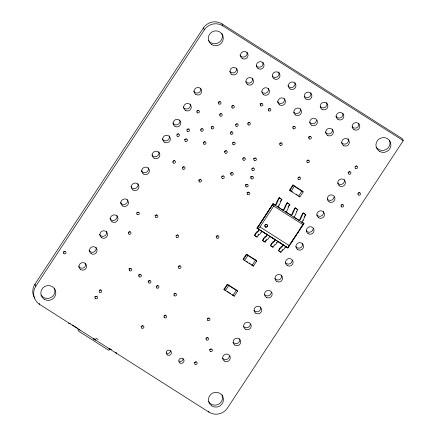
<?xml version="1.0" encoding="UTF-8"?>
<svg xmlns="http://www.w3.org/2000/svg" width="436" height="436" viewBox="0 0 436 436"><rect width="100%" height="100%" fill="white"/><g stroke="black" fill="none" stroke-linecap="round" stroke-linejoin="round"><path stroke-width="0.65" d="M301.799 221.995L303.979 223.603L302.878 224.584L289.117 245.512L287.907 248.046L256.973 228.132L273.04 203.694L275.345 205.378M272.936 204.233L273.04 203.694L273.775 206.059L302.878 224.584M279.007 204.8L278.8 205.269M302.96 220.044L302.791 220.425M109.79 349.034L109.54 349.612A1.51 1.041 40.8 0 1 107.856 349.786L94.656 341.383A1.51 1.041 40.8 0 1 93.778 340.205L93.762 339.938M34.608 298.159A13.402 13.184 -24.2 0 1 34.945 284.196L203.449 27.904A13.402 13.184 -24.2 0 1 221.946 23.871L402.357 138.692L403.24 140.659L227.412 408.096A13.402 13.184 -24.2 0 1 208.915 412.129L39.676 304.421L39.235 303.434M39.676 304.421A13.402 13.184 -24.2 0 1 35.828 286.163L204.331 29.871A13.402 13.184 -24.2 0 1 222.834 25.838L403.24 140.659M165.064 314.857L164.323 315.98A1.341 1.319 -24.2 0 0 165.506 315.359M259.158 225.189L256.973 228.132L259.137 229.516L258.019 231.129L257.066 231.636A2.878 0.431 -57.5 0 0 255.447 233.582L254.537 235.478L257.049 237.08L258.515 234.939L259.545 234.377A2.889 0.436 -57.5 0 0 260.935 232.72L261.791 231.423M260.276 223.488L272.56 204.8M279.247 197.65L278.201 199.241A2.878 0.431 -57.5 0 0 276.86 201.808L275.47 205.46L276.326 204.157A2.889 0.436 -57.5 0 0 277.476 201.961L279.247 197.65L281.901 199.557L280.479 201.803L279.988 203.563A2.889 0.436 -57.5 0 1 278.844 205.754L277.988 207.062M285.863 246.743L285.727 246.438L287.907 248.046L303.979 223.603L273.176 203.999L257.109 228.442L257.965 228.628L260.014 226.987L273.775 206.059M254.537 235.478L256.003 233.336L257.033 232.78A2.889 0.436 -57.5 0 0 258.423 231.118L259.278 229.821M281.062 200.309L281.76 199.252M246.384 254.155L243.086 259.169L243.337 259.725L253.392 266.124L256.69 261.11L256.444 260.559L246.384 254.155L246.634 254.711L256.69 261.11M260.962 232.17L261.655 231.113M223.951 289.232L227.243 284.218L237.304 290.616L237.549 291.172L234.252 296.186L224.197 289.782L223.951 289.232L225.205 290.033M243.337 259.725L246.634 254.711M292.867 184.978L289.575 189.992L289.82 190.543L299.875 196.947L303.173 191.933L302.927 191.377L292.867 184.978L293.117 185.529L303.173 191.933M224.197 289.782L227.494 284.773L227.243 284.218M289.82 190.543L293.117 185.529M269.775 236.503L268.919 237.8A2.889 0.436 -57.5 0 1 267.53 239.462L266.5 240.018L265.034 242.16L262.521 240.563L263.426 238.661A2.878 0.431 -57.5 0 1 265.05 236.721L266.004 236.208L267.121 234.595L262.2 231.462M285.831 211.831L285.967 212.141L286.823 210.839A2.889 0.436 -57.5 0 0 287.973 208.642L288.463 206.882L289.88 204.637L287.231 202.729L286.185 204.321A2.878 0.431 -57.5 0 0 284.839 206.887L283.318 210.234M262.521 240.563L263.987 238.416L265.017 237.86A2.889 0.436 -57.5 0 0 266.401 236.203L267.121 234.595M287.231 202.729L285.455 207.04A2.889 0.436 -57.5 0 1 284.31 209.236L283.455 210.539M289.744 204.331L288.697 205.923A2.878 0.431 -57.5 0 0 288.381 206.419M270.5 245.642L271.41 243.74A2.878 0.431 -57.5 0 1 273.034 241.8L273.988 241.288L275.105 239.675L274.386 241.282A2.889 0.436 -57.5 0 1 273.001 242.939L271.966 243.501L270.5 245.642L273.018 247.239L274.484 245.097L275.514 244.542A2.889 0.436 -57.5 0 0 276.898 242.879L277.618 241.277M295.21 207.809L294.164 209.4A2.878 0.431 -57.5 0 0 292.823 211.972L291.439 215.618L292.294 214.316A2.889 0.436 -57.5 0 0 293.439 212.125L295.21 207.809L297.864 209.716L296.447 211.967L295.951 213.722A2.889 0.436 -57.5 0 1 294.807 215.918L293.951 217.221M278.484 250.722L279.394 248.825A2.878 0.431 -57.5 0 1 281.018 246.88L281.967 246.367L283.089 244.754L282.37 246.362A2.889 0.436 -57.5 0 1 280.98 248.019L279.95 248.58L278.484 250.722L280.997 252.324L282.463 250.177L283.498 249.621A2.889 0.436 -57.5 0 0 284.882 247.964L285.738 246.662M303.194 212.893L302.148 214.485A2.878 0.431 -57.5 0 0 300.807 217.052L299.423 220.703L300.273 219.395A2.889 0.436 -57.5 0 0 301.423 217.204L303.194 212.893L305.849 214.801L304.426 217.046L303.936 218.801A2.889 0.436 -57.5 0 1 302.791 220.998L301.935 222.3M305.009 215.553L305.707 214.49M284.91 247.408L285.602 246.356M287.771 247.735L289.095 245.719M290.567 243.479L293.886 238.432M294.622 237.309L296.469 234.508M297.205 233.385L298.676 231.145M299.783 229.461L301.26 227.216M301.995 226.099L303.472 223.853M276.925 242.329L276.647 242.716M93.636 339.857L93.44 339.987A1.51 1.041 40.8 0 1 92.138 339.786L78.938 331.382A1.51 1.041 40.8 0 1 78.109 329.611L78.366 329.033A2.185 0.327 -57.5 0 1 78.415 328.924M68.725 323.141L68.768 323.594L70.294 323.594M302.573 222.894L303.838 223.292M291.368 191.137L292.447 191.818M296.218 194.222L297.292 194.908M279.383 197.955L281.901 199.557M287.368 203.04L289.88 204.637M295.352 208.119L297.864 209.716M303.331 213.199L305.849 214.801M277.721 206.669L283.329 210.457M285.705 211.754L291.303 215.313M293.815 216.915L299.281 220.393M260.014 226.987L289.117 245.512M257.965 228.628L287.913 247.686M270.195 236.552L274.669 239.397M283.215 244.836L277.743 241.353L277.885 241.664M254.401 235.173L257.049 237.08M262.379 240.252L264.39 241.533M270.364 245.332L273.018 247.239M278.348 250.417L280.997 252.324M246.504 261.344L247.577 262.031M249.196 263.055L250.275 263.742M251.888 264.772L253.392 266.124M227.494 284.773L237.549 291.172M227.363 291.401L228.437 292.087M229.516 292.774L230.595 293.461M232.748 294.834L234.252 296.186M95.855 338.074L98.149 339.535M77.695 328.341L73.123 325.43A1.51 0.812 26.9 0 1 72.578 324.951M301.668 190.576L301.919 191.132L298.595 196.086M299.63 196.391L299.875 196.947M221.946 23.871L222.834 25.838M294.126 185.78L294.376 186.33L291.079 191.344L290.828 190.794M203.449 27.904L204.331 29.871M265.034 242.16L265.944 240.263A2.878 0.431 -57.5 0 1 266.429 239.56M255.185 259.758L255.436 260.308L252.139 265.322L251.915 264.832M247.643 254.956L247.893 255.512L244.596 260.526L244.373 260.03M236.045 289.82L236.296 290.371L232.998 295.385L232.775 294.894M228.502 285.019L228.753 285.569L225.456 290.583L225.232 290.093M208.473 411.143L208.915 412.129M34.945 284.196L35.828 286.163M115.894 352.392L116.456 353.939L116.107 352.757M255.354 158.034A1.341 1.319 -24.2 0 1 253.501 158.437M348.064 138.61A3.826 3.766 -24.2 0 1 346.658 143.542A3.826 3.766 -24.2 0 1 341.59 142.643M358.774 123.295A3.826 3.766 -24.2 0 1 352.054 126.723M332.341 129.051A3.826 3.766 -24.2 0 1 330.107 133.683A3.826 3.766 -24.2 0 1 325.278 131.934M217.837 235.767A1.341 1.319 -24.2 0 1 215.984 236.17M310.258 136.528A1.341 1.319 -24.2 0 1 308.405 136.931M177.588 234.988A1.341 1.319 -24.2 0 1 176.395 235.598M175.397 293.428A1.341 1.319 -24.2 0 1 174.204 294.038M85.57 263.279A3.826 3.766 -24.2 0 1 83.336 267.906A3.826 3.766 -24.2 0 1 78.507 266.156M211.313 349.023A1.341 1.319 -24.2 0 1 209.46 349.427M208.849 318.106A1.341 1.319 -24.2 0 1 207.656 318.716M253.316 168.024A1.341 1.319 -24.2 0 1 252.122 168.634M294.91 82.649A3.826 3.766 -24.2 0 1 292.676 87.282A3.826 3.766 -24.2 0 1 287.847 85.532M300.409 108.733A3.826 3.766 -24.2 0 1 293.695 112.161M130.718 268.38A1.341 1.319 -24.2 0 1 128.865 268.783M310.873 92.814A3.826 3.766 -24.2 0 1 304.159 96.242M198.32 110.444A1.341 1.319 -24.2 0 1 197.127 111.055M284.446 98.569A3.826 3.766 -24.2 0 1 282.206 103.196A3.826 3.766 -24.2 0 1 277.383 101.452M231.848 131.786A1.341 1.319 -24.2 0 1 230.655 132.391M169.299 135.928A3.826 3.766 -24.2 0 1 167.064 140.555A3.826 3.766 -24.2 0 1 162.236 138.806M269.791 108.515A1.341 1.319 -24.2 0 1 268.598 109.125M302.524 243.293A3.826 3.766 -24.2 0 1 295.804 246.727M294.289 126.364A1.341 1.319 -24.2 0 1 293.096 126.974M221.117 113.665A1.341 1.319 -24.2 0 1 219.924 114.276M389.512 140.158A7.537 7.412 -24.2 0 1 385.92 149.608A7.537 7.412 -24.2 0 1 376.137 146.987M54.418 288.169A7.537 7.412 -24.2 0 1 50.827 297.619A7.537 7.412 -24.2 0 1 41.044 294.998M222.055 394.858A7.537 7.412 -24.2 0 1 218.463 404.308A7.537 7.412 -24.2 0 1 208.68 401.687M221.87 33.468A7.537 7.412 -24.2 0 1 218.278 42.919A7.537 7.412 -24.2 0 1 208.495 40.297M313.146 228.682A3.826 3.766 -24.2 0 1 306.274 230.808M140.299 274.478A1.341 1.319 -24.2 0 1 138.446 274.882M149.88 280.577A1.341 1.319 -24.2 0 1 148.027 280.98M252.319 176.422A1.341 1.319 -24.2 0 1 250.471 176.831M157.859 285.656A1.341 1.319 -24.2 0 1 156.666 286.267M342.805 113.131A3.826 3.766 -24.2 0 1 340.571 117.764A3.826 3.766 -24.2 0 1 335.742 116.014M247.087 184.384A1.341 1.319 -24.2 0 1 245.234 184.788M316.531 120.2A3.826 3.766 -24.2 0 1 309.658 122.32M326.597 102.373A3.826 3.766 -24.2 0 1 325.196 107.3A3.826 3.766 -24.2 0 1 320.122 106.4M268.478 88.41A3.826 3.766 -24.2 0 1 261.764 91.838M247.016 52.167A3.826 3.766 -24.2 0 1 244.776 56.794A3.826 3.766 -24.2 0 1 239.953 55.05M236.546 68.087A3.826 3.766 -24.2 0 1 229.832 71.515M262.979 62.326A3.826 3.766 -24.2 0 1 256.264 65.76M252.515 78.246A3.826 3.766 -24.2 0 1 245.795 81.679M190.232 104.09A3.826 3.766 -24.2 0 1 187.998 108.717A3.826 3.766 -24.2 0 1 183.169 106.973M278.702 71.886A3.826 3.766 -24.2 0 1 277.296 76.818A3.826 3.766 -24.2 0 1 272.228 75.919M334.08 196.849A3.826 3.766 -24.2 0 1 327.202 198.969M200.696 88.17A3.826 3.766 -24.2 0 1 198.462 92.797A3.826 3.766 -24.2 0 1 193.633 91.053M344.386 179.621A3.826 3.766 -24.2 0 1 337.671 183.049M183.147 358.899A2.638 2.594 -24.2 0 1 179.076 360.975M170.574 350.898A2.638 2.594 -24.2 0 1 166.508 352.975M138.223 212.19A1.341 1.319 -24.2 0 1 137.029 212.801M323.452 211.46A3.826 3.766 -24.2 0 1 316.738 214.888M234.05 142.218A1.341 1.319 -24.2 0 1 232.857 142.828M178.384 133.885A1.341 1.319 -24.2 0 1 177.19 134.495M248.738 192.211A1.341 1.319 -24.2 0 1 246.885 192.614M281.182 142.861A1.341 1.319 -24.2 0 1 279.988 143.471M156.78 214.97A1.341 1.319 -24.2 0 1 154.927 215.373M129.906 231.734A1.341 1.319 -24.2 0 1 128.707 232.344M179.948 265.84A1.341 1.319 -24.2 0 1 178.095 266.243M342.56 204.5A1.341 1.319 -24.2 0 1 341.366 205.111M356.555 165.991A1.341 1.319 -24.2 0 1 355.362 166.601M142.817 325.757A1.341 1.319 -24.2 0 1 140.964 326.161M64.926 251.343A1.341 1.319 -24.2 0 1 63.732 251.954M96.52 296.289A1.341 1.319 -24.2 0 1 94.666 296.693M100.705 289.924A1.341 1.319 -24.2 0 1 99.512 290.534M226.175 150.752A1.341 1.319 -24.2 0 1 224.322 151.156M200.451 179.539A1.341 1.319 -24.2 0 1 198.598 179.943M308.323 160.132A1.341 1.319 -24.2 0 1 307.129 160.742M359.411 192.647A1.341 1.319 -24.2 0 1 358.218 193.257M196.053 361.896A1.341 1.319 -24.2 0 1 194.205 362.3M207.514 337.578A1.341 1.319 -24.2 0 1 206.321 338.189M349.874 171.68A1.341 1.319 -24.2 0 1 348.026 172.084M244.231 157.728A1.341 1.319 -24.2 0 1 243.037 158.339M232.17 172.629A1.341 1.319 -24.2 0 1 230.317 173.032M223.194 175.948A1.341 1.319 -24.2 0 1 222 176.558M212.746 126.396A1.341 1.319 -24.2 0 1 211.547 127.007M186.368 138.964A1.341 1.319 -24.2 0 1 184.515 139.367M188.406 128.974A1.341 1.319 -24.2 0 1 187.213 129.585M204.92 141.744A1.341 1.319 -24.2 0 1 203.726 142.354M183.938 166.77A1.341 1.319 -24.2 0 1 182.744 167.38M202.173 128.702A1.341 1.319 -24.2 0 1 200.98 129.312M174.356 160.677A1.341 1.319 -24.2 0 1 173.163 161.287M219.962 101.637A1.341 1.319 -24.2 0 1 218.109 102.046M237.08 123.824A1.341 1.319 -24.2 0 1 235.887 124.434M261.813 103.436A1.341 1.319 -24.2 0 1 259.96 103.839M249.25 122.538A1.341 1.319 -24.2 0 1 248.057 123.148M233.233 105.567A1.341 1.319 -24.2 0 1 232.039 106.177M299.456 177.071A1.341 1.319 -24.2 0 1 298.262 177.681M229.418 356.032A3.826 3.766 -24.2 0 1 222.545 358.158M96.04 247.359A3.826 3.766 -24.2 0 1 93.8 251.986A3.826 3.766 -24.2 0 1 88.977 250.242M239.729 338.81A3.826 3.766 -24.2 0 1 233.009 342.238M106.504 231.44A3.826 3.766 -24.2 0 1 104.269 236.067A3.826 3.766 -24.2 0 1 99.441 234.323M250.351 324.199A3.826 3.766 -24.2 0 1 243.479 326.319M116.968 215.52A3.826 3.766 -24.2 0 1 114.733 220.153A3.826 3.766 -24.2 0 1 109.905 218.403M260.657 306.971A3.826 3.766 -24.2 0 1 253.943 310.399M127.437 199.601A3.826 3.766 -24.2 0 1 125.197 204.233A3.826 3.766 -24.2 0 1 120.374 202.484M271.285 292.36A3.826 3.766 -24.2 0 1 264.407 294.48M137.901 183.687A3.826 3.766 -24.2 0 1 135.667 188.314A3.826 3.766 -24.2 0 1 130.838 186.564M281.591 275.132A3.826 3.766 -24.2 0 1 274.876 278.566M148.365 167.767A3.826 3.766 -24.2 0 1 146.131 172.394A3.826 3.766 -24.2 0 1 141.302 170.645M292.213 260.521A3.826 3.766 -24.2 0 1 285.34 262.646M158.835 151.848A3.826 3.766 -24.2 0 1 156.6 156.475A3.826 3.766 -24.2 0 1 151.772 154.726M179.763 120.009A3.826 3.766 -24.2 0 1 177.528 124.636A3.826 3.766 -24.2 0 1 172.7 122.887M94.514 338.75A1.51 1.041 40.8 0 1 93.211 338.543M110.226 348.751A1.51 1.041 40.8 0 1 108.924 348.544M95.724 340.145A1.51 1.041 40.8 0 1 94.961 339.295M111.545 349.754A1.51 0.812 26.9 0 1 110.837 349.432M80.011 330.145A1.51 1.041 40.8 0 1 79.248 329.294M264.859 225.314A1.335 1.313 -24.2 0 1 266.946 224.665A1.335 1.313 -24.2 0 1 266.827 226.824A1.335 1.313 -24.2 0 1 264.821 225.995M280.103 201.835A2.878 0.431 -57.5 0 1 280.397 201.339M280.555 201.089A2.878 0.431 -57.5 0 1 280.713 200.843M287.951 207.155A2.878 0.431 -57.5 0 1 288.087 206.915M296.213 211.749A2.878 0.431 -57.5 0 1 296.518 211.247M304.055 217.074A2.878 0.431 -57.5 0 1 304.344 216.578M304.502 216.332A2.878 0.431 -57.5 0 1 304.66 216.082M281.907 250.422A2.878 0.431 -57.5 0 1 282.55 249.506M274.086 245.097A2.878 0.431 -57.5 0 1 274.249 244.863M257.959 235.184A2.878 0.431 -57.5 0 1 258.603 234.268M254.384 160.404A1.341 1.319 -24.2 0 0 256.455 159.347A1.341 1.319 -24.2 0 0 254.515 158.115A1.341 1.319 -24.2 0 0 254.384 160.404M343.443 145.504A3.826 3.766 -24.2 0 0 349.35 142.485A3.826 3.766 -24.2 0 0 343.819 138.97A3.826 3.766 -24.2 0 0 343.443 145.504M353.907 129.585A3.826 3.766 -24.2 0 0 359.814 126.571A3.826 3.766 -24.2 0 0 354.283 123.05A3.826 3.766 -24.2 0 0 353.907 129.585M327.48 135.34A3.826 3.766 -24.2 0 0 333.382 132.326A3.826 3.766 -24.2 0 0 327.85 128.805A3.826 3.766 -24.2 0 0 327.48 135.34M337.944 119.42A3.826 3.766 -24.2 0 0 343.846 116.407A3.826 3.766 -24.2 0 0 338.32 112.886A3.826 3.766 -24.2 0 0 337.944 119.42M216.866 238.132A1.341 1.319 -24.2 0 0 218.937 237.08A1.341 1.319 -24.2 0 0 216.997 235.843A1.341 1.319 -24.2 0 0 216.866 238.132M309.288 138.893A1.341 1.319 -24.2 0 0 311.358 137.841A1.341 1.319 -24.2 0 0 309.418 136.604A1.341 1.319 -24.2 0 0 309.288 138.893M176.618 237.353A1.341 1.319 -24.2 0 0 178.689 236.301A1.341 1.319 -24.2 0 0 176.749 235.064A1.341 1.319 -24.2 0 0 176.618 237.353M174.427 295.799A1.341 1.319 -24.2 0 0 176.498 294.741A1.341 1.319 -24.2 0 0 174.558 293.51A1.341 1.319 -24.2 0 0 174.427 295.799M210.343 351.394A1.341 1.319 -24.2 0 0 212.414 350.337A1.341 1.319 -24.2 0 0 210.474 349.105A1.341 1.319 -24.2 0 0 210.343 351.394M80.709 269.568A3.826 3.766 -24.2 0 0 86.611 266.554A3.826 3.766 -24.2 0 0 81.085 263.033A3.826 3.766 -24.2 0 0 80.709 269.568M207.879 320.476A1.341 1.319 -24.2 0 0 209.95 319.419A1.341 1.319 -24.2 0 0 208.016 318.187A1.341 1.319 -24.2 0 0 207.879 320.476M164.541 317.73A1.341 1.319 -24.2 0 0 166.607 316.672A1.341 1.319 -24.2 0 0 164.672 315.441A1.341 1.319 -24.2 0 0 164.541 317.73M252.346 170.394A1.341 1.319 -24.2 0 0 254.417 169.337A1.341 1.319 -24.2 0 0 252.477 168.105A1.341 1.319 -24.2 0 0 252.346 170.394M139.329 276.849A1.341 1.319 -24.2 0 0 141.4 275.792A1.341 1.319 -24.2 0 0 139.46 274.56A1.341 1.319 -24.2 0 0 139.329 276.849M129.754 270.751A1.341 1.319 -24.2 0 0 131.819 269.693A1.341 1.319 -24.2 0 0 129.884 268.462A1.341 1.319 -24.2 0 0 129.754 270.751M290.049 88.939A3.826 3.766 -24.2 0 0 295.951 85.925A3.826 3.766 -24.2 0 0 290.42 82.404A3.826 3.766 -24.2 0 0 290.049 88.939M295.548 115.022A3.826 3.766 -24.2 0 0 301.45 112.003A3.826 3.766 -24.2 0 0 295.919 108.482A3.826 3.766 -24.2 0 0 295.548 115.022M306.012 99.103A3.826 3.766 -24.2 0 0 311.92 96.084A3.826 3.766 -24.2 0 0 306.388 92.563A3.826 3.766 -24.2 0 0 306.012 99.103M197.355 112.815A1.341 1.319 -24.2 0 0 199.421 111.758A1.341 1.319 -24.2 0 0 197.486 110.526A1.341 1.319 -24.2 0 0 197.355 112.815M279.58 104.858A3.826 3.766 -24.2 0 0 285.487 101.844A3.826 3.766 -24.2 0 0 279.956 98.323A3.826 3.766 -24.2 0 0 279.58 104.858M230.878 134.152A1.341 1.319 -24.2 0 0 232.949 133.1A1.341 1.319 -24.2 0 0 231.015 131.863A1.341 1.319 -24.2 0 0 230.878 134.152M268.827 110.886A1.341 1.319 -24.2 0 0 270.892 109.828A1.341 1.319 -24.2 0 0 268.958 108.597A1.341 1.319 -24.2 0 0 268.827 110.886M164.437 142.218A3.826 3.766 -24.2 0 0 170.34 139.204A3.826 3.766 -24.2 0 0 164.808 135.683A3.826 3.766 -24.2 0 0 164.437 142.218M293.324 128.734A1.341 1.319 -24.2 0 0 295.39 127.677A1.341 1.319 -24.2 0 0 293.455 126.445A1.341 1.319 -24.2 0 0 293.324 128.734M297.657 249.583A3.826 3.766 -24.2 0 0 303.565 246.569A3.826 3.766 -24.2 0 0 298.033 243.048A3.826 3.766 -24.2 0 0 297.657 249.583M379.298 151.243A7.537 7.412 -24.2 0 0 390.923 145.308A7.537 7.412 -24.2 0 0 380.034 138.381A7.537 7.412 -24.2 0 0 379.298 151.243M153.968 158.137A3.826 3.766 -24.2 0 0 159.876 155.118A3.826 3.766 -24.2 0 0 154.344 151.603A3.826 3.766 -24.2 0 0 153.968 158.137M44.205 299.254A7.537 7.412 -24.2 0 0 55.83 293.319A7.537 7.412 -24.2 0 0 44.941 286.392A7.537 7.412 -24.2 0 0 44.205 299.254M211.841 405.949A7.537 7.412 -24.2 0 0 223.466 400.008A7.537 7.412 -24.2 0 0 212.583 393.081A7.537 7.412 -24.2 0 0 211.841 405.949M211.662 44.554A7.537 7.412 -24.2 0 0 223.287 38.619A7.537 7.412 -24.2 0 0 212.397 31.692A7.537 7.412 -24.2 0 0 211.662 44.554M308.127 233.663A3.826 3.766 -24.2 0 0 314.029 230.649A3.826 3.766 -24.2 0 0 308.497 227.129A3.826 3.766 -24.2 0 0 308.127 233.663M220.147 116.036A1.341 1.319 -24.2 0 0 222.218 114.979A1.341 1.319 -24.2 0 0 220.278 113.742A1.341 1.319 -24.2 0 0 220.147 116.036M148.91 282.942A1.341 1.319 -24.2 0 0 150.981 281.89A1.341 1.319 -24.2 0 0 149.041 280.653A1.341 1.319 -24.2 0 0 148.91 282.942M311.511 125.181A3.826 3.766 -24.2 0 0 317.419 122.167A3.826 3.766 -24.2 0 0 311.887 118.647A3.826 3.766 -24.2 0 0 311.511 125.181M156.895 288.027A1.341 1.319 -24.2 0 0 158.96 286.97A1.341 1.319 -24.2 0 0 157.025 285.733A1.341 1.319 -24.2 0 0 156.895 288.027M251.354 178.793A1.341 1.319 -24.2 0 0 253.42 177.735A1.341 1.319 -24.2 0 0 251.485 176.504A1.341 1.319 -24.2 0 0 251.354 178.793M246.122 186.755A1.341 1.319 -24.2 0 0 248.188 185.698A1.341 1.319 -24.2 0 0 246.253 184.466A1.341 1.319 -24.2 0 0 246.122 186.755M321.975 109.262A3.826 3.766 -24.2 0 0 327.883 106.248A3.826 3.766 -24.2 0 0 322.351 102.727A3.826 3.766 -24.2 0 0 321.975 109.262M263.617 94.699A3.826 3.766 -24.2 0 0 269.519 91.68A3.826 3.766 -24.2 0 0 263.993 88.165A3.826 3.766 -24.2 0 0 263.617 94.699M242.149 58.457A3.826 3.766 -24.2 0 0 248.057 55.443A3.826 3.766 -24.2 0 0 242.525 51.922A3.826 3.766 -24.2 0 0 242.149 58.457M231.685 74.376A3.826 3.766 -24.2 0 0 237.587 71.362A3.826 3.766 -24.2 0 0 232.061 67.842A3.826 3.766 -24.2 0 0 231.685 74.376M258.117 68.616A3.826 3.766 -24.2 0 0 264.02 65.602A3.826 3.766 -24.2 0 0 258.488 62.081A3.826 3.766 -24.2 0 0 258.117 68.616M185.365 110.379A3.826 3.766 -24.2 0 0 191.273 107.365A3.826 3.766 -24.2 0 0 185.741 103.844A3.826 3.766 -24.2 0 0 185.365 110.379M247.648 84.535A3.826 3.766 -24.2 0 0 253.556 81.521A3.826 3.766 -24.2 0 0 248.024 78A3.826 3.766 -24.2 0 0 247.648 84.535M274.081 78.78A3.826 3.766 -24.2 0 0 279.988 75.76A3.826 3.766 -24.2 0 0 274.457 72.245A3.826 3.766 -24.2 0 0 274.081 78.78M329.055 201.83A3.826 3.766 -24.2 0 0 334.962 198.811A3.826 3.766 -24.2 0 0 329.431 195.295A3.826 3.766 -24.2 0 0 329.055 201.83M195.835 94.459A3.826 3.766 -24.2 0 0 201.737 91.446A3.826 3.766 -24.2 0 0 196.205 87.925A3.826 3.766 -24.2 0 0 195.835 94.459M339.524 185.91A3.826 3.766 -24.2 0 0 345.426 182.891A3.826 3.766 -24.2 0 0 339.9 179.376A3.826 3.766 -24.2 0 0 339.524 185.91M179.964 362.943A2.638 2.594 -24.2 0 0 184.03 360.866A2.638 2.594 -24.2 0 0 180.221 358.441A2.638 2.594 -24.2 0 0 179.964 362.943M167.391 354.942A2.638 2.594 -24.2 0 0 171.457 352.866A2.638 2.594 -24.2 0 0 167.647 350.44A2.638 2.594 -24.2 0 0 167.391 354.942M137.253 214.561A1.341 1.319 -24.2 0 0 139.324 213.504A1.341 1.319 -24.2 0 0 137.384 212.272A1.341 1.319 -24.2 0 0 137.253 214.561M318.591 217.749A3.826 3.766 -24.2 0 0 324.498 214.73A3.826 3.766 -24.2 0 0 318.967 211.209A3.826 3.766 -24.2 0 0 318.591 217.749M233.08 144.589A1.341 1.319 -24.2 0 0 235.151 143.531A1.341 1.319 -24.2 0 0 233.211 142.294A1.341 1.319 -24.2 0 0 233.08 144.589M177.414 136.255A1.341 1.319 -24.2 0 0 179.485 135.198A1.341 1.319 -24.2 0 0 177.545 133.966A1.341 1.319 -24.2 0 0 177.414 136.255M224.398 361.019A3.826 3.766 -24.2 0 0 230.301 358A3.826 3.766 -24.2 0 0 224.774 354.479A3.826 3.766 -24.2 0 0 224.398 361.019M133.04 189.976A3.826 3.766 -24.2 0 0 138.942 186.957A3.826 3.766 -24.2 0 0 133.411 183.436A3.826 3.766 -24.2 0 0 133.04 189.976M245.332 329.18A3.826 3.766 -24.2 0 0 251.234 326.161A3.826 3.766 -24.2 0 0 245.702 322.645A3.826 3.766 -24.2 0 0 245.332 329.18M101.643 237.729A3.826 3.766 -24.2 0 0 107.545 234.715A3.826 3.766 -24.2 0 0 102.013 231.194A3.826 3.766 -24.2 0 0 101.643 237.729M91.173 253.648A3.826 3.766 -24.2 0 0 97.081 250.635A3.826 3.766 -24.2 0 0 91.549 247.114A3.826 3.766 -24.2 0 0 91.173 253.648M234.862 345.099A3.826 3.766 -24.2 0 0 240.77 342.08A3.826 3.766 -24.2 0 0 235.238 338.565A3.826 3.766 -24.2 0 0 234.862 345.099M112.106 221.81A3.826 3.766 -24.2 0 0 118.009 218.796A3.826 3.766 -24.2 0 0 112.483 215.275A3.826 3.766 -24.2 0 0 112.106 221.81M266.26 297.341A3.826 3.766 -24.2 0 0 272.168 294.327A3.826 3.766 -24.2 0 0 266.636 290.807A3.826 3.766 -24.2 0 0 266.26 297.341M122.571 205.89A3.826 3.766 -24.2 0 0 128.478 202.876A3.826 3.766 -24.2 0 0 122.947 199.356A3.826 3.766 -24.2 0 0 122.571 205.89M255.796 313.261A3.826 3.766 -24.2 0 0 261.704 310.247A3.826 3.766 -24.2 0 0 256.172 306.726A3.826 3.766 -24.2 0 0 255.796 313.261M287.193 265.502A3.826 3.766 -24.2 0 0 293.101 262.488A3.826 3.766 -24.2 0 0 287.569 258.968A3.826 3.766 -24.2 0 0 287.193 265.502M276.729 281.422A3.826 3.766 -24.2 0 0 282.632 278.408A3.826 3.766 -24.2 0 0 277.1 274.887A3.826 3.766 -24.2 0 0 276.729 281.422M143.504 174.057A3.826 3.766 -24.2 0 0 149.412 171.037A3.826 3.766 -24.2 0 0 143.88 167.517A3.826 3.766 -24.2 0 0 143.504 174.057M174.901 126.298A3.826 3.766 -24.2 0 0 180.809 123.284A3.826 3.766 -24.2 0 0 175.277 119.764A3.826 3.766 -24.2 0 0 174.901 126.298M222.224 178.319A1.341 1.319 -24.2 0 0 224.295 177.261A1.341 1.319 -24.2 0 0 222.355 176.03A1.341 1.319 -24.2 0 0 222.224 178.319M243.261 160.099A1.341 1.319 -24.2 0 0 245.332 159.042A1.341 1.319 -24.2 0 0 243.397 157.81A1.341 1.319 -24.2 0 0 243.261 160.099M348.909 174.051A1.341 1.319 -24.2 0 0 350.975 172.994A1.341 1.319 -24.2 0 0 349.04 171.757A1.341 1.319 -24.2 0 0 348.909 174.051M206.544 339.949A1.341 1.319 -24.2 0 0 208.615 338.892A1.341 1.319 -24.2 0 0 206.675 337.655A1.341 1.319 -24.2 0 0 206.544 339.949M195.088 364.267A1.341 1.319 -24.2 0 0 197.154 363.21A1.341 1.319 -24.2 0 0 195.219 361.978A1.341 1.319 -24.2 0 0 195.088 364.267M358.447 195.017A1.341 1.319 -24.2 0 0 360.512 193.96A1.341 1.319 -24.2 0 0 358.577 192.728A1.341 1.319 -24.2 0 0 358.447 195.017M307.353 162.503A1.341 1.319 -24.2 0 0 309.424 161.445A1.341 1.319 -24.2 0 0 307.489 160.214A1.341 1.319 -24.2 0 0 307.353 162.503M199.481 181.91A1.341 1.319 -24.2 0 0 201.552 180.853A1.341 1.319 -24.2 0 0 199.617 179.621A1.341 1.319 -24.2 0 0 199.481 181.91M225.205 153.123A1.341 1.319 -24.2 0 0 227.276 152.066A1.341 1.319 -24.2 0 0 225.336 150.829A1.341 1.319 -24.2 0 0 225.205 153.123M99.735 292.294A1.341 1.319 -24.2 0 0 101.806 291.237A1.341 1.319 -24.2 0 0 99.866 290A1.341 1.319 -24.2 0 0 99.735 292.294M95.549 298.66A1.341 1.319 -24.2 0 0 97.62 297.603A1.341 1.319 -24.2 0 0 95.68 296.371A1.341 1.319 -24.2 0 0 95.549 298.66M63.956 253.714A1.341 1.319 -24.2 0 0 66.027 252.657A1.341 1.319 -24.2 0 0 64.087 251.425A1.341 1.319 -24.2 0 0 63.956 253.714M141.853 328.128A1.341 1.319 -24.2 0 0 143.918 327.071A1.341 1.319 -24.2 0 0 141.983 325.839A1.341 1.319 -24.2 0 0 141.853 328.128M355.591 168.361A1.341 1.319 -24.2 0 0 357.656 167.304A1.341 1.319 -24.2 0 0 355.722 166.072A1.341 1.319 -24.2 0 0 355.591 168.361M341.595 206.871A1.341 1.319 -24.2 0 0 343.661 205.814A1.341 1.319 -24.2 0 0 341.726 204.582A1.341 1.319 -24.2 0 0 341.595 206.871M178.978 268.211A1.341 1.319 -24.2 0 0 181.049 267.154A1.341 1.319 -24.2 0 0 179.109 265.922A1.341 1.319 -24.2 0 0 178.978 268.211M128.936 234.105A1.341 1.319 -24.2 0 0 131.002 233.047A1.341 1.319 -24.2 0 0 129.067 231.816A1.341 1.319 -24.2 0 0 128.936 234.105M155.81 217.341A1.341 1.319 -24.2 0 0 157.881 216.283A1.341 1.319 -24.2 0 0 155.941 215.046A1.341 1.319 -24.2 0 0 155.81 217.341M280.212 145.232A1.341 1.319 -24.2 0 0 282.283 144.174A1.341 1.319 -24.2 0 0 280.343 142.937A1.341 1.319 -24.2 0 0 280.212 145.232M247.768 194.576A1.341 1.319 -24.2 0 0 249.839 193.519A1.341 1.319 -24.2 0 0 247.899 192.287A1.341 1.319 -24.2 0 0 247.768 194.576M232.263 107.937A1.341 1.319 -24.2 0 0 234.334 106.88A1.341 1.319 -24.2 0 0 232.393 105.648A1.341 1.319 -24.2 0 0 232.263 107.937M248.286 124.909A1.341 1.319 -24.2 0 0 250.351 123.851A1.341 1.319 -24.2 0 0 248.416 122.62A1.341 1.319 -24.2 0 0 248.286 124.909M260.842 105.806A1.341 1.319 -24.2 0 0 262.913 104.749A1.341 1.319 -24.2 0 0 260.973 103.517A1.341 1.319 -24.2 0 0 260.842 105.806M236.116 126.195A1.341 1.319 -24.2 0 0 238.181 125.137A1.341 1.319 -24.2 0 0 236.247 123.906A1.341 1.319 -24.2 0 0 236.116 126.195M218.997 104.008A1.341 1.319 -24.2 0 0 221.063 102.951A1.341 1.319 -24.2 0 0 219.128 101.719A1.341 1.319 -24.2 0 0 218.997 104.008M173.386 163.042A1.341 1.319 -24.2 0 0 175.457 161.99A1.341 1.319 -24.2 0 0 173.517 160.753A1.341 1.319 -24.2 0 0 173.386 163.042M201.203 131.073A1.341 1.319 -24.2 0 0 203.274 130.015A1.341 1.319 -24.2 0 0 201.334 128.784A1.341 1.319 -24.2 0 0 201.203 131.073M182.967 169.141A1.341 1.319 -24.2 0 0 185.038 168.083A1.341 1.319 -24.2 0 0 183.098 166.852A1.341 1.319 -24.2 0 0 182.967 169.141M203.955 144.114A1.341 1.319 -24.2 0 0 206.021 143.057A1.341 1.319 -24.2 0 0 204.086 141.82A1.341 1.319 -24.2 0 0 203.955 144.114M231.2 175A1.341 1.319 -24.2 0 0 233.271 173.942A1.341 1.319 -24.2 0 0 231.331 172.71A1.341 1.319 -24.2 0 0 231.2 175M211.776 128.767A1.341 1.319 -24.2 0 0 213.847 127.71A1.341 1.319 -24.2 0 0 211.907 126.478A1.341 1.319 -24.2 0 0 211.776 128.767M185.398 141.335A1.341 1.319 -24.2 0 0 187.469 140.278A1.341 1.319 -24.2 0 0 185.529 139.046A1.341 1.319 -24.2 0 0 185.398 141.335M187.436 131.345A1.341 1.319 -24.2 0 0 189.507 130.288A1.341 1.319 -24.2 0 0 187.567 129.051A1.341 1.319 -24.2 0 0 187.436 131.345M298.486 179.436A1.341 1.319 -24.2 0 0 300.557 178.384A1.341 1.319 -24.2 0 0 298.616 177.147A1.341 1.319 -24.2 0 0 298.486 179.436M265.764 227.091A1.335 1.313 -24.2 0 0 267.481 225.548A1.335 1.313 -24.2 0 0 265.295 224.862A1.335 1.313 -24.2 0 0 265.764 227.091"/></g></svg>
